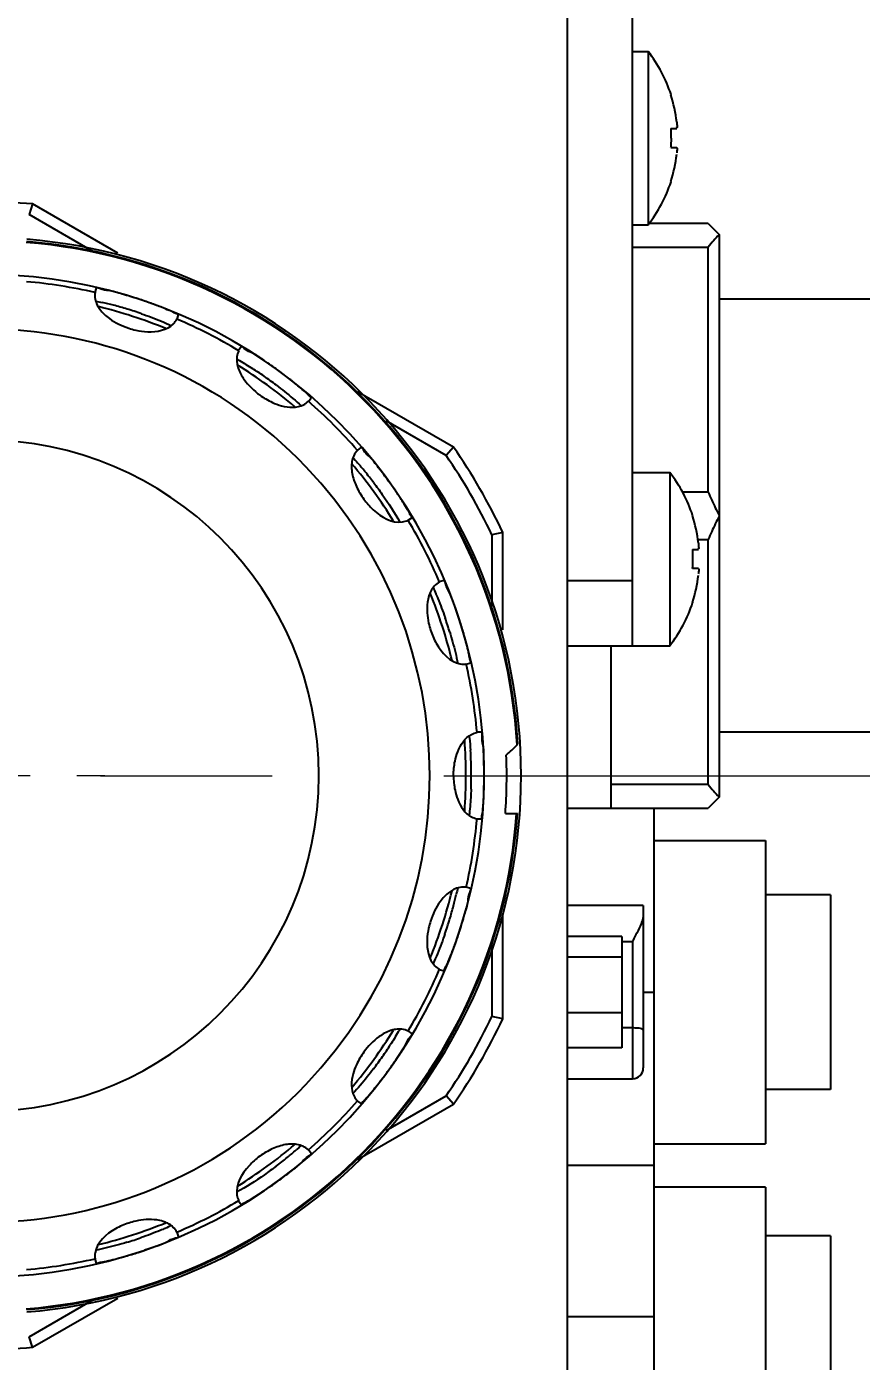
# Model space of a CAD drawing. Header units: millimetres. Extents: x 4086 to 8300, y 123 to 1549.
# Drawn here: x 6992.48 to 7007.91, y 787.22 to 811.88 of the extents above; entities that cross this region are included whole.
import ezdxf

# ---------------------------------------------------------------- set-up
doc = ezdxf.new("R2010")
doc.units = ezdxf.units.MM
doc.linetypes.add('CENTER2', pattern=[28.575, 19.05, -3.175, 3.175, -3.175])
doc.layers.add('20_ALL_FEATURES', color=7, linetype='Continuous')
for name, color, linetype, lineweight in [('中心线层', 7, 'CENTER2', 0), ('标注层', 7, 'Continuous', 0), ('粗线层', 7, 'Continuous', 35)]:
    doc.layers.add(name, color=color, linetype=linetype, lineweight=lineweight)
doc.styles.add('思源黑', font='SourceHanSansCN-Normal.ttf')
doc.dimstyles.new('尺寸标注_细节_1_2比例', dxfattribs={"dimtxt": 7, "dimasz": 6, "dimexe": 2, "dimexo": 1.5, "dimgap": 1, "dimtad": 1, "dimlfac": 2, "dimdsep": 46, "dimtxsty": '思源黑', "dimcen": 0.09, "dimadec": 0, "dimazin": 0, "dimtp": 0.01, "dimtm": 0.01, "dimtfac": 1, "dimtofl": 0, "dimtmove": 0, "dimatfit": 3, "dimfxl": 1, "dimtolj": 1, "dimarcsym": 0})

# ---------------------------------------------------------------- blocks, each defined once
blk = doc.blocks.new('*D1335')
at = {"layer": 'Defpoints', "color": 0}
for p in [(7014.483, 802.841), (6988.483, 768.905), (7014.483, 742.864)]:
    blk.add_point(p, dxfattribs=at)
at = {"layer": '标注层', "color": 0, "lineweight": -2}
for p, q in [((7014.483, 801.341), (7014.483, 740.864)), ((6988.483, 767.405), (6988.483, 740.864)), ((6994.483, 742.864), (7008.483, 742.864))]:
    blk.add_line(p, q, dxfattribs=at)
at = {"layer": '标注层', "color": 0}
for points in [[(6994.483, 743.864), (6994.483, 741.864), (6988.483, 742.864)], [(7008.483, 741.864), (7008.483, 743.864), (7014.483, 742.864)]]:
    blk.add_solid(points, dxfattribs=at)
at = {"layer": '标注层', "color": 0, "insert": (7001.483, 747.495), "char_height": 7, "attachment_point": 5, "style": '思源黑'}
blk.add_mtext('\\A1;35', dxfattribs=at)
blk = doc.blocks.new('*D1337')
at = {"layer": 'Defpoints', "color": 0}
for p in [(7014.483, 855.12), (7014.483, 802.341), (6946.483, 798.041)]:
    blk.add_point(p, dxfattribs=at)
at = {"layer": '标注层', "color": 0, "lineweight": -2}
for p, q in [((6946.483, 799.541), (6946.483, 857.12)), ((7014.483, 803.841), (7014.483, 857.12)), ((6952.483, 855.12), (7008.483, 855.12))]:
    blk.add_line(p, q, dxfattribs=at)
at = {"layer": '标注层', "color": 0}
for points in [[(6952.483, 856.12), (6952.483, 854.12), (6946.483, 855.12)], [(7008.483, 854.12), (7008.483, 856.12), (7014.483, 855.12)]]:
    blk.add_solid(points, dxfattribs=at)
at = {"layer": '标注层', "color": 0, "insert": (6980.483, 859.746), "char_height": 7, "attachment_point": 5, "style": '思源黑'}
blk.add_mtext('\\A1;170', dxfattribs=at)
blk = doc.blocks.new('*D1338')
at = {"layer": 'Defpoints', "color": 0}
for p in [(7002.483, 844.832), (7002.483, 823.62), (6946.483, 798.041)]:
    blk.add_point(p, dxfattribs=at)
at = {"layer": '标注层', "color": 0, "lineweight": -2}
for p, q in [((6946.483, 799.541), (6946.483, 846.832)), ((7002.483, 825.12), (7002.483, 846.832)), ((6952.483, 844.832), (6996.483, 844.832))]:
    blk.add_line(p, q, dxfattribs=at)
at = {"layer": '标注层', "color": 0}
for points in [[(6952.483, 845.832), (6952.483, 843.832), (6946.483, 844.832)], [(6996.483, 843.832), (6996.483, 845.832), (7002.483, 844.832)]]:
    blk.add_solid(points, dxfattribs=at)
at = {"layer": '标注层', "color": 0, "insert": (6974.483, 849.458), "char_height": 7, "attachment_point": 5, "style": '思源黑'}
blk.add_mtext('\\A1;140', dxfattribs=at)
blk = doc.blocks.new('*D1339')
at = {"layer": 'Defpoints', "color": 0}
for p in [(6988.483, 828.041), (7058.15, 828.041), (6988.483, 768.041)]:
    blk.add_point(p, dxfattribs=at)
at = {"layer": '标注层', "color": 0, "lineweight": -2}
for p, q in [((6989.983, 828.041), (7060.15, 828.041)), ((7058.15, 774.041), (7058.15, 822.041)), ((6989.983, 768.041), (7060.15, 768.041))]:
    blk.add_line(p, q, dxfattribs=at)
at = {"layer": '标注层', "color": 0}
for points in [[(7059.15, 822.041), (7057.15, 822.041), (7058.15, 828.041)], [(7057.15, 774.041), (7059.15, 774.041), (7058.15, 768.041)]]:
    blk.add_solid(points, dxfattribs=at)
at = {"layer": '标注层', "color": 0, "insert": (7053.523, 798.041), "char_height": 7, "attachment_point": 5, "rotation": 90, "style": '思源黑'}
blk.add_mtext('\\A1;150', dxfattribs=at)
blk = doc.blocks.new('*D1341')
at = {"layer": 'Defpoints', "color": 0}
for p in [(6994.483, 818.041), (6994.483, 778.041), (7036.458, 778.041)]:
    blk.add_point(p, dxfattribs=at)
at = {"layer": '标注层', "color": 0, "lineweight": -2}
for p, q in [((6995.983, 818.041), (7038.458, 818.041)), ((7036.458, 812.041), (7036.458, 784.041)), ((6995.983, 778.041), (7038.458, 778.041))]:
    blk.add_line(p, q, dxfattribs=at)
at = {"layer": '标注层', "color": 0}
for points in [[(7037.458, 812.041), (7035.458, 812.041), (7036.458, 818.041)], [(7035.458, 784.041), (7037.458, 784.041), (7036.458, 778.041)]]:
    blk.add_solid(points, dxfattribs=at)
at = {"layer": '标注层', "color": 0, "insert": (7031.832, 798.041), "char_height": 7, "attachment_point": 5, "rotation": 90, "style": '思源黑'}
blk.add_mtext('\\A1;100', dxfattribs=at)
blk = doc.blocks.new('*D1342')
at = {"layer": 'Defpoints', "color": 0}
for p in [(7002.483, 822.84), (7002.483, 773.216), (7047.091, 773.216)]:
    blk.add_point(p, dxfattribs=at)
at = {"layer": '标注层', "color": 0, "lineweight": -2}
for p, q in [((7003.983, 822.84), (7049.091, 822.84)), ((7047.091, 816.84), (7047.091, 779.216)), ((7003.983, 773.216), (7049.091, 773.216))]:
    blk.add_line(p, q, dxfattribs=at)
at = {"layer": '标注层', "color": 0}
for points in [[(7048.091, 816.84), (7046.091, 816.84), (7047.091, 822.84)], [(7046.091, 779.216), (7048.091, 779.216), (7047.091, 773.216)]]:
    blk.add_solid(points, dxfattribs=at)
at = {"layer": '标注层', "color": 0, "insert": (7042.528, 798.028), "char_height": 7, "attachment_point": 5, "rotation": 90, "style": '思源黑'}
blk.add_mtext('\\A1;124', dxfattribs=at)
blk = doc.blocks.new('*D1343')
at = {"layer": 'Defpoints', "color": 0}
for p in [(6998.083, 832.041), (7068.215, 832.041), (6998.083, 764.041)]:
    blk.add_point(p, dxfattribs=at)
at = {"layer": '标注层', "color": 0, "lineweight": -2}
for p, q in [((6999.583, 832.041), (7070.215, 832.041)), ((7068.215, 770.041), (7068.215, 826.041)), ((6999.583, 764.041), (7070.215, 764.041))]:
    blk.add_line(p, q, dxfattribs=at)
at = {"layer": '标注层', "color": 0}
for points in [[(7069.215, 826.041), (7067.215, 826.041), (7068.215, 832.041)], [(7067.215, 770.041), (7069.215, 770.041), (7068.215, 764.041)]]:
    blk.add_solid(points, dxfattribs=at)
at = {"layer": '标注层', "color": 0, "insert": (7063.589, 798.041), "char_height": 7, "attachment_point": 5, "rotation": 90, "style": '思源黑'}
blk.add_mtext('\\A1;170', dxfattribs=at)
blk = doc.blocks.new('SW_CENTERMARKSYMBOL_16')
at = {"layer": '中心线层', "color": 0}
for p, q in [((0, 1.5), (0, 1.95)), ((0, 0), (0, 0.75)), ((-1.5, 0), (-1.95, 0)), ((0, 0), (-0.75, 0)), ((0, 0), (0, -0.75)), ((0, 0), (0.75, 0)), ((1.5, 0), (1.95, 0)), ((0, -1.5), (0, -1.95))]:
    blk.add_line(p, q, dxfattribs=at)

msp = doc.modelspace()

# ---------------------------------------------------------------- linework, layer by layer
at = {"layer": '20_ALL_FEATURES', "color": 7, "linetype": 'Continuous'}
for p, q in [((7002.4826, 773.2407), (7002.4826, 822.8407)), ((7003.6826, 800.4407), (7003.6826, 818.4407)), ((7003.6826, 811.4174), (7003.972, 811.4174)), ((7003.972, 811.4174), (7003.972, 808.2174)), ((7004.3945, 810.6234), (7004.3893, 810.6204)), ((7004.3891, 809.9934), (7004.4997, 809.9934)), ((7004.4995, 809.6414), (7004.3893, 809.6414)), ((7004.3893, 809.0144), (7004.3945, 809.0114)), ((6992.5903, 808.6018), (6992.5291, 808.4062)), ((6994.1657, 807.6922), (6992.5903, 808.6018)), ((6993.6849, 807.7389), (6992.5291, 808.4062)), ((7005.0826, 808.2407), (7003.972, 808.2407)), ((7005.0826, 808.2407), (7005.2826, 808.0407)), ((7003.6826, 808.2174), (7003.972, 808.2174)), ((7005.2826, 808.0407), (7005.2826, 797.6407)), ((7003.6826, 807.8056), (7005.0826, 807.8056)), ((7005.0826, 803.2757), (7005.0826, 807.8056)), ((6993.7675, 807.046), (6993.7421, 806.968)), ((7008.4826, 806.8407), (7005.2826, 806.8407)), ((6995.2638, 806.4735), (6995.2892, 806.5516)), ((6996.4482, 805.961), (6996.4, 805.8946)), ((6997.6944, 804.9542), (6997.7427, 805.0206)), ((7000.3749, 804.1073), (6998.5978, 805.1334)), ((7000.2362, 803.9565), (6999.1261, 804.5974)), ((6998.6625, 804.1007), (6998.5961, 804.0525)), ((7000.3749, 804.1073), (7000.2362, 803.9565)), ((7003.6826, 803.6407), (7004.372, 803.6407)), ((7004.372, 803.6407), (7004.372, 800.4407)), ((7005.0826, 803.2757), (7004.6057, 803.2757)), ((6999.5366, 802.7581), (6999.603, 802.8063)), ((7004.7945, 802.8467), (7004.7893, 802.8437)), ((7001.2826, 802.5351), (7001.0826, 802.4904)), ((7001.0826, 802.4904), (7001.0826, 801.1655)), ((7001.2826, 800.736), (7001.2826, 802.5351)), ((7004.8997, 802.4056), (7005.0826, 802.4056)), ((7005.0826, 797.8757), (7005.0826, 802.4056)), ((7004.7891, 802.2167), (7004.8997, 802.2167)), ((7004.8995, 801.8647), (7004.7893, 801.8647)), ((7000.1935, 801.6472), (7000.1155, 801.6219)), ((7003.6826, 801.6407), (7002.4826, 801.6407)), ((7004.7893, 801.2377), (7004.7945, 801.2347)), ((7002.4826, 800.4407), (7004.372, 800.4407)), ((7003.2826, 800.4407), (7003.2826, 797.4407)), ((7000.6099, 800.1002), (7000.688, 800.1255)), ((7000.8915, 798.8407), (7000.8094, 798.8407)), ((7008.4826, 798.8407), (7005.2826, 798.8407)), ((7005.0826, 797.8757), (7003.2826, 797.8757)), ((7005.2826, 797.6407), (7005.0826, 797.4407)), ((7002.4826, 797.4407), (7005.0826, 797.4407)), ((7004.0826, 778.0807), (7004.0826, 797.4407)), ((7000.8094, 797.2407), (7000.8915, 797.2407)), ((7001.3316, 797.3407), (7001.5558, 797.3407)), ((7004.0826, 796.8407), (7006.1426, 796.8407)), ((7006.1426, 796.8405), (7006.1426, 791.2409)), ((7000.688, 795.9559), (7000.6099, 795.9812)), ((7007.3426, 795.8407), (7006.1426, 795.8407)), ((7007.3426, 795.8404), (7007.3426, 792.241)), ((7001.2826, 793.5463), (7001.2826, 795.4864)), ((7003.8826, 795.6407), (7002.4826, 795.6407)), ((7003.8826, 795.6407), (7003.8826, 792.6407)), ((7001.0826, 794.9186), (7001.0826, 793.591)), ((7003.4826, 795.0698), (7002.4826, 795.0698)), ((7003.4826, 795.0698), (7003.4826, 793.0115)), ((7003.4826, 794.9786), (7003.6826, 794.9786)), ((7003.6826, 794.9786), (7003.6826, 792.4407)), ((7003.4826, 794.685), (7002.4826, 794.685)), ((7000.1155, 794.4595), (7000.1935, 794.4342)), ((7003.8826, 794.0407), (7004.0826, 794.0407)), ((7001.2826, 793.5463), (7001.0826, 793.591)), ((7003.4826, 793.6559), (7002.4826, 793.6559)), ((6999.603, 793.2751), (6999.5366, 793.3233)), ((7003.6826, 793.3786), (7003.4826, 793.3786)), ((7003.4826, 793.0115), (7002.4826, 793.0115)), ((7002.4826, 792.4407), (7003.6826, 792.4407)), ((7007.3426, 792.2407), (7006.1426, 792.2407)), ((6998.5961, 792.0289), (6998.6625, 791.9807)), ((6998.5964, 790.9472), (7000.3749, 791.9741)), ((6999.1299, 791.4862), (7000.2362, 792.1249)), ((7000.3749, 791.9741), (7000.2362, 792.1249)), ((7004.0826, 791.2407), (7006.1426, 791.2407)), ((6997.7427, 791.0608), (6997.6944, 791.1272)), ((7004.0826, 790.8407), (7002.4826, 790.8407)), ((7006.1426, 790.4407), (7004.0826, 790.4407)), ((7006.1426, 790.4407), (7006.1426, 785.6407)), ((6996.4, 790.1868), (6996.4482, 790.1204)), ((6995.2892, 789.5298), (6995.2638, 789.6079)), ((7007.3426, 789.5407), (7006.1426, 789.5407)), ((7007.3426, 789.5405), (7007.3426, 786.5409)), ((6993.7421, 789.1134), (6993.7675, 789.0354)), ((6992.5291, 787.6752), (6993.689, 788.3449)), ((6992.5903, 787.4796), (6994.1657, 788.3892)), ((7004.0826, 788.0407), (7002.4826, 788.0407)), ((6992.5903, 787.4796), (6992.5291, 787.6752))]:
    msp.add_line(p, q, dxfattribs=at)
for points in [[(6993.7421, 806.968), (6993.7424, 806.9673), (6993.7437, 806.9664), (6993.746, 806.9653)], [(6995.2591, 806.4736), (6995.2616, 806.4732), (6995.2632, 806.4732), (6995.2638, 806.4735)], [(6996.4, 805.8946), (6996.4001, 805.8939), (6996.401, 805.8926), (6996.4028, 805.8909)], [(6997.69, 804.9557), (6997.6922, 804.9545), (6997.6937, 804.954), (6997.6944, 804.9542)], [(6998.5961, 804.0525), (6998.596, 804.0518), (6998.5965, 804.0503), (6998.5976, 804.048)], [(6999.5328, 802.7609), (6999.5346, 802.7591), (6999.5358, 802.7581), (6999.5366, 802.7581)], [(7000.1155, 801.6219), (7000.1151, 801.6212), (7000.1152, 801.6197), (7000.1156, 801.6172)], [(7000.6072, 800.104), (7000.6083, 800.1018), (7000.6092, 800.1005), (7000.6099, 800.1002)], [(7000.8094, 798.8407), (7000.8088, 798.8402), (7000.8084, 798.8387), (7000.808, 798.8362)], [(7000.808, 797.2452), (7000.8084, 797.2427), (7000.8088, 797.2412), (7000.8094, 797.2407)], [(7000.6099, 795.9812), (7000.6092, 795.9809), (7000.6083, 795.9796), (7000.6072, 795.9774)], [(7000.1156, 794.4642), (7000.1152, 794.4617), (7000.1151, 794.4602), (7000.1155, 794.4595)], [(6999.5366, 793.3233), (6999.5358, 793.3233), (6999.5346, 793.3223), (6999.5328, 793.3205)], [(6998.5976, 792.0333), (6998.5965, 792.0311), (6998.596, 792.0296), (6998.5961, 792.0289)], [(6997.6944, 791.1272), (6997.6937, 791.1274), (6997.6922, 791.1269), (6997.69, 791.1257)], [(6996.4028, 790.1905), (6996.401, 790.1888), (6996.4001, 790.1875), (6996.4, 790.1868)], [(6995.2638, 789.6079), (6995.2632, 789.6082), (6995.2616, 789.6082), (6995.2591, 789.6078)], [(6993.746, 789.1161), (6993.7437, 789.115), (6993.7424, 789.1141), (6993.7421, 789.1134)]]:
    msp.add_lwpolyline(points, dxfattribs=at)
for centre, radius, start, end in [((7001.9226, 809.8174), 2.6, 18.06021, 37.97987), ((7001.9226, 809.8174), 2.594, 6.55217, 18.03143), ((7001.9226, 809.8174), 2.594, 341.96765, 353.44733), ((7001.9052, 809.8267), 2.6194, 322.09481, 341.86511), ((6991.6826, 798.0407), 10.6, 85.08763, 94.91237), ((6991.6826, 798.0407), 9.882, 3.29028, 85.41678), ((6991.6826, 798.0407), 9.94, 274.61632, 85.38368), ((6991.6826, 798.0407), 9.8979, 3.45521, 85.36402), ((6991.6826, 798.0407), 9.26, 222.03371, 137.96629), ((6991.6826, 798.0407), 9.16, 76.98218, 85.01783), ((6992.574, 801.0204), 5.9086, 75.1599, 77.23606), ((6992.2513, 799.7901), 7.4205, 70.0991, 72.00203), ((6992.4334, 800.2875), 6.8908, 68.25745, 70.11453), ((6991.6826, 798.0407), 8.9215, 67.79281, 76.20742), ((6992.2902, 799.9319), 7.0335, 73.06391, 75.19622), ((6992.2125, 799.6715), 7.3053, 70.88014, 73.07604), ((6991.6826, 798.0407), 8.252, 228.79971, 131.224), ((6994.8036, 807.6447), 1.4063, 251.99158, 257.5092), ((6991.6826, 798.0407), 9.16, 58.98218, 67.01783), ((6991.6826, 798.0407), 8.9215, 49.79281, 58.20742), ((6992.8449, 799.6516), 7.0335, 55.06391, 57.19622), ((6992.7641, 799.5288), 7.4205, 52.0991, 54.00203), ((6992.6905, 799.4279), 7.3053, 52.88014, 55.07604), ((6993.0909, 799.9456), 6.8908, 50.25745, 52.11453), ((6991.6826, 798.0407), 9.16, 40.98218, 49.01783), ((6991.6826, 798.0407), 6.2, 270, 90), ((6991.6826, 798.0407), 10.6, 25.08763, 34.91237), ((6991.6826, 798.0407), 8.9215, 31.79281, 40.20742), ((6994.1552, 799.9274), 5.9086, 39.1599, 41.23606), ((6991.6826, 798.0407), 10.4, 25.33168, 34.66832), ((6993.2858, 799.2136), 7.0335, 37.06391, 39.19622), ((7002.3226, 802.0407), 2.6, 18.06021, 37.97987), ((6993.171, 799.1217), 7.4205, 34.0991, 36.00203), ((6993.6106, 799.4171), 6.8908, 32.25745, 34.11453), ((7013.3789, 806.9025), 9.0543, 203.61271, 204.60727), ((7013.7515, 807.0725), 9.4639, 204.60361, 205.55604), ((7002.3226, 802.0407), 2.594, 6.55217, 18.03143), ((7013.4998, 798.7279), 9.1855, 153.45431, 155.41738), ((7013.2637, 806.837), 8.9222, 205.54287, 206.55362), ((6991.6826, 798.0407), 9.16, 22.98218, 31.01783), ((7013.3789, 798.7789), 9.0543, 155.39273, 156.38729), ((7002.3226, 802.0407), 2.594, 341.96765, 353.44733), ((6991.6826, 798.0407), 8.9215, 13.79281, 22.20742), ((7002.3052, 802.05), 2.6194, 322.09481, 341.86511), ((7001.2867, 801.1617), 1.4064, 192.47163, 198.02291), ((6993.3134, 798.5706), 7.3053, 16.88014, 19.07604), ((6993.4322, 798.6089), 7.4205, 16.0991, 18.00203), ((6991.6826, 798.0407), 9.16, 4.98218, 13.01783), ((6991.6826, 798.0407), 8.9215, 355.77849, 4.22139), ((6993.9493, 798.0603), 6.7529, 1.92524, 3.81404), ((6991.6826, 798.0407), 9.6743, 355.85064, 2.25112), ((6978.2845, 823.128), 33.8, 313.03102, 313.49398), ((6993.4342, 798.0405), 7.2684, 358.05295, 1.94176), ((6993.5222, 798.0404), 7.4205, 358.0991, 0.00203), ((6994.0515, 798.021), 6.8908, 356.25745, 358.11453), ((6991.6826, 798.0407), 9.882, 274.58556, 355.938), ((6991.6826, 798.0407), 9.8979, 274.63598, 355.94457), ((6991.6826, 798.0407), 9.16, 346.98217, 355.01783), ((6991.6826, 798.0407), 8.9215, 337.79275, 346.20748), ((6994.6623, 797.1493), 5.9086, 345.1599, 347.23607), ((6993.5739, 797.4331), 7.0335, 343.06391, 345.19622), ((7001.2867, 794.9198), 1.4063, 161.99158, 167.5092), ((6993.3134, 797.5108), 7.3053, 340.88014, 343.07605), ((6993.4321, 797.472), 7.4205, 340.09911, 342.00199), ((6993.9293, 797.29), 6.891, 338.25726, 340.11462), ((6991.6826, 798.0407), 9.16, 328.98217, 337.01783), ((6991.6826, 798.0407), 10.4, 325.33168, 334.66832), ((6991.6826, 798.0407), 10.6, 325.08763, 334.91237), ((6991.6826, 798.0407), 8.9215, 319.79275, 328.20748), ((6993.2936, 796.8784), 7.0335, 325.06391, 327.19622), ((6993.0698, 797.0328), 7.3053, 322.88014, 325.07604), ((6993.1707, 796.9592), 7.4205, 322.0991, 324.00203), ((7003.6826, 792.6407), 0.2, 270, 0), ((6993.5875, 796.6324), 6.8908, 320.25745, 322.11453), ((6991.6826, 798.0407), 9.16, 310.98217, 319.01783), ((6991.6826, 798.0407), 8.9215, 301.79275, 310.20748), ((6992.8556, 796.4375), 7.0335, 307.06391, 309.19622), ((6993.5693, 795.5682), 5.9086, 309.1599, 311.23606), ((6992.7637, 796.5523), 7.4205, 304.0991, 306.00203), ((6993.0591, 796.1127), 6.8908, 302.25746, 304.11453), ((6991.6826, 798.0407), 9.16, 292.98217, 301.01783), ((6991.6826, 798.0407), 8.9215, 283.79275, 292.20748), ((6994.8036, 788.4366), 1.4064, 102.47163, 108.02291), ((6992.2125, 796.4099), 7.3053, 286.88014, 289.07604), ((6991.6826, 798.0407), 9.16, 274.98217, 283.01783), ((6992.2508, 796.2911), 7.4205, 286.0991, 288.00203), ((6991.6826, 798.0407), 10.6, 265.08763, 274.91237)]:
    msp.add_arc(centre, radius, start, end, dxfattribs=at)
for major_axis, start_param, end_param in [((5.1962, -5.1962), 3.1428766, 3.2141646), ((5.1962, 5.1962), 3.0690207, 3.1403087)]:
    msp.add_ellipse((7010.4826, 802.8407), major_axis=major_axis, ratio=0.5773503, start_param=start_param, end_param=end_param, dxfattribs=at)
for points in [[(7004.3893, 809.9934), (7004.3916, 809.9543), (7004.394, 809.9152), (7004.394, 809.8761)], [(7004.3945, 809.8174), (7004.3945, 809.7783), (7004.3945, 809.7391), (7004.3922, 809.7)], [(6993.7565, 806.8086), (6993.7977, 806.801), (6993.8386, 806.7922), (6993.8794, 806.783)], [(6993.8364, 806.6552), (6993.8849, 806.5895), (6993.9464, 806.533), (6994.0124, 806.4851)], [(6994.0124, 806.4851), (6994.1197, 806.407), (6994.2425, 806.3483), (6994.3688, 806.3073)], [(6995.1952, 806.3868), (6995.2206, 806.4121), (6995.2426, 806.4417), (6995.2591, 806.4736)], [(6996.393, 805.568), (6996.4057, 805.53), (6996.4221, 805.4932), (6996.441, 805.4579)], [(6996.7919, 805.0726), (6996.8645, 805.0199), (6996.9424, 804.9736), (6997.0241, 804.9362)], [(6997.6023, 804.8928), (6997.6344, 804.9091), (6997.6644, 804.9304), (6997.69, 804.9557)], [(6998.5141, 803.9151), (6998.5429, 803.8847), (6998.5708, 803.8536), (6998.5985, 803.8221)], [(6998.4885, 803.744), (6998.4889, 803.704), (6998.4931, 803.6639), (6998.5001, 803.6245)], [(6998.5001, 803.6245), (6998.5151, 803.5409), (6998.5429, 803.4592), (6998.5783, 803.3819)], [(6998.5783, 803.3819), (6998.6156, 803.3003), (6998.662, 803.2223), (6998.7148, 803.1496)], [(6999.43, 802.7282), (6999.4656, 802.7338), (6999.5007, 802.7448), (6999.5328, 802.7609)], [(7004.7893, 802.2167), (7004.7916, 802.1776), (7004.794, 802.1385), (7004.794, 802.0994)], [(7004.7945, 802.0407), (7004.7945, 802.0016), (7004.7945, 801.9624), (7004.7922, 801.9233)], [(6999.9179, 801.3617), (6999.9058, 801.3235), (6999.8974, 801.2841), (6999.8919, 801.2445)], [(6999.9951, 801.5165), (7000.0131, 801.4788), (7000.03, 801.4405), (7000.0465, 801.4021)], [(6999.8919, 801.2445), (6999.8743, 801.1166), (6999.8857, 800.9839), (6999.9135, 800.8579)], [(7000.4994, 800.1047), (7000.5349, 800.099), (7000.5717, 800.0986), (7000.6072, 800.104)], [(7000.7058, 798.8023), (7000.7378, 798.8186), (7000.7726, 798.8304), (7000.808, 798.8362)], [(7000.3747, 798.0407), (7000.3747, 798.1308), (7000.3831, 798.2215), (7000.4011, 798.3098)], [(7000.3747, 798.0407), (7000.3747, 797.9505), (7000.3831, 797.8597), (7000.4011, 797.7713)], [(7000.7058, 797.2791), (7000.7378, 797.2627), (7000.7726, 797.251), (7000.808, 797.2452)], [(7000.4506, 795.9668), (7000.4429, 795.9257), (7000.4341, 795.8847), (7000.4249, 795.8439)], [(7000.127, 795.711), (7000.0489, 795.6036), (6999.9902, 795.4808), (6999.9492, 795.3545)], [(7000.2971, 795.8869), (7000.2315, 795.8384), (7000.175, 795.777), (7000.127, 795.711)], [(7003.8826, 795.4654), (7003.8826, 795.4238), (7003.8701, 795.3827), (7003.8561, 795.3437)], [(7003.785, 795.181), (7003.7518, 795.1131), (7003.7169, 795.046), (7003.6826, 794.9786)], [(7003.8561, 795.3437), (7003.8362, 795.2879), (7003.811, 795.2342), (7003.785, 795.181)], [(7000.0287, 794.5282), (7000.0541, 794.5027), (7000.0836, 794.4807), (7000.1156, 794.4642)], [(6999.2099, 793.3303), (6999.172, 793.3176), (6999.1351, 793.3013), (6999.0998, 793.2824)], [(7003.7826, 793.374), (7003.7494, 793.3773), (7003.716, 793.3786), (7003.6826, 793.3786)], [(6998.7146, 792.9315), (6998.6618, 792.8588), (6998.6155, 792.7809), (6998.5782, 792.6992)], [(6998.5348, 792.121), (6998.5511, 792.0889), (6998.5724, 792.0589), (6998.5976, 792.0333)], [(6997.2664, 791.2232), (6997.1828, 791.2083), (6997.1011, 791.1804), (6997.0239, 791.1451)], [(6997.3859, 791.2348), (6997.3459, 791.2345), (6997.3058, 791.2303), (6997.2664, 791.2232)], [(6997.0239, 791.1451), (6996.9422, 791.1077), (6996.8642, 791.0614), (6996.7916, 791.0086)], [(6997.5571, 791.2092), (6997.5267, 791.1804), (6997.4955, 791.1525), (6997.4641, 791.1249)], [(6996.3701, 790.2933), (6996.3757, 790.2578), (6996.3867, 790.2226), (6996.4028, 790.1905)], [(6994.8864, 789.8314), (6994.7586, 789.849), (6994.6259, 789.8376), (6994.4999, 789.8098)], [(6995.0036, 789.8055), (6994.9655, 789.8175), (6994.926, 789.826), (6994.8864, 789.8314)], [(6995.1585, 789.7283), (6995.1207, 789.7103), (6995.0824, 789.6933), (6995.044, 789.6768)], [(6993.7466, 789.224), (6993.741, 789.1885), (6993.7405, 789.1517), (6993.746, 789.1161)]]:
    msp.add_open_spline(points, degree=3, dxfattribs=at)
for points, knots in [([(7004.5053, 810.0519), (7004.5062, 810.039), (7004.5149, 809.9984), (7004.5001, 810.02), (7004.499, 810.0243)], [0, 0, 0, 0, 0.7442156, 1, 1, 1, 1]), ([(7004.4997, 810.1134), (7004.5009, 810.1034), (7004.503, 810.0829), (7004.5046, 810.0624), (7004.5053, 810.0519)], [0, 0, 0, 0, 0.4899992, 1, 1, 1, 1]), ([(7004.394, 809.8761), (7004.394, 809.8664), (7004.3937, 809.8469), (7004.3926, 809.8274), (7004.3919, 809.8177)], [0, 0, 0, 0, 0.499602, 1, 1, 1, 1]), ([(7004.3922, 809.7), (7004.3916, 809.6903), (7004.3902, 809.6709), (7004.388, 809.6515), (7004.3867, 809.6419)], [0, 0, 0, 0, 0.4997862, 1, 1, 1, 1]), ([(7004.5048, 809.5814), (7004.5041, 809.5759), (7004.5025, 809.5641), (7004.5003, 809.5523), (7004.499, 809.5461)], [0, 0, 0, 0, 0.4697472, 1, 1, 1, 1]), ([(7004.4997, 809.6414), (7004.5051, 809.6414), (7004.5063, 809.6109), (7004.5065, 809.5963), (7004.5048, 809.5814)], [0, 0, 0, 0, 0.2651512, 1, 1, 1, 1]), ([(6994.5441, 806.8475), (6994.447, 806.879), (6994.2706, 806.9277), (6994.0163, 807.0112), (6993.8852, 807.0047), (6993.7739, 807.0657), (6993.7675, 807.046)], [0, 0, 0, 0, 0.3818707, 0.7056579, 0.9227475, 1, 1, 1, 1]), ([(6993.746, 806.9653), (6993.7342, 806.8878), (6993.7595, 806.772), (6993.8181, 806.68), (6993.8364, 806.6552)], [0, 0, 0, 0, 0.7172374, 1, 1, 1, 1]), ([(6994.6053, 806.5737), (6994.6649, 806.5531), (6994.8516, 806.4852), (6995.0363, 806.4113), (6995.1587, 806.353)], [0, 0, 0, 0, 0.3175497, 1, 1, 1, 1]), ([(6995.2892, 806.5516), (6995.2915, 806.5589), (6995.246, 806.568), (6995.2056, 806.6001), (6995.101, 806.6392), (6995.0289, 806.6709), (6994.986, 806.6881)], [0, 0, 0, 0, 0.0689319, 0.2669048, 0.5831264, 1, 1, 1, 1]), ([(6994.4994, 806.2717), (6994.5718, 806.2557), (6994.8051, 806.2217), (6995.078, 806.2698), (6995.1952, 806.3868)], [0, 0, 0, 0, 0.30929, 1, 1, 1, 1]), ([(6996.4028, 805.8909), (6996.3677, 805.8209), (6996.3559, 805.7029), (6996.3833, 805.5973), (6996.393, 805.568)], [0, 0, 0, 0, 0.7172374, 1, 1, 1, 1]), ([(6997.1255, 805.5322), (6997.0429, 805.5922), (6996.8902, 805.693), (6996.6741, 805.851), (6996.5475, 805.8853), (6996.4604, 805.9777), (6996.4482, 805.961)], [0, 0, 0, 0, 0.3818707, 0.7056579, 0.9227475, 1, 1, 1, 1]), ([(6996.3645, 805.7386), (6996.3822, 805.729), (6996.4808, 805.6734), (6996.5771, 805.6138), (6996.6554, 805.5635)], [0, 0, 0, 0, 0.1779782, 1, 1, 1, 1]), ([(6996.441, 805.4579), (6996.4597, 805.423), (6996.5532, 805.2752), (6996.6827, 805.1519), (6996.7919, 805.0726)], [0, 0, 0, 0, 0.2269865, 1, 1, 1, 1]), ([(6997.0991, 805.2529), (6997.1494, 805.2149), (6997.306, 805.0927), (6997.4588, 804.9653), (6997.5572, 804.872)], [0, 0, 0, 0, 0.3175497, 1, 1, 1, 1]), ([(6997.7427, 805.0206), (6997.7472, 805.0268), (6997.7067, 805.0495), (6997.6781, 805.0926), (6997.5908, 805.162), (6997.532, 805.2145), (6997.4965, 805.2441)], [0, 0, 0, 0, 0.0689319, 0.2669048, 0.5831264, 1, 1, 1, 1]), ([(6997.0241, 804.9362), (6997.0785, 804.9113), (6997.2602, 804.8425), (6997.4805, 804.831), (6997.6023, 804.8928)], [0, 0, 0, 0, 0.3046532, 1, 1, 1, 1]), ([(6998.5976, 804.048), (6998.5426, 803.9923), (6998.4949, 803.8837), (6998.4883, 803.7749), (6998.4885, 803.744)], [0, 0, 0, 0, 0.7172374, 1, 1, 1, 1]), ([(6999.1741, 803.4836), (6999.1141, 803.5662), (6999, 803.7093), (6998.8434, 803.9263), (6998.7335, 803.998), (6998.6792, 804.1129), (6998.6625, 804.1007)], [0, 0, 0, 0, 0.3818707, 0.7056579, 0.9227475, 1, 1, 1, 1]), ([(6998.8982, 803.4527), (6998.9521, 803.3815), (6999.1232, 803.1451), (6999.2839, 802.9004), (6999.3807, 802.7223)], [0, 0, 0, 0, 0.3059197, 1, 1, 1, 1]), ([(6998.7148, 803.1496), (6998.7664, 803.0786), (6998.9472, 802.8689), (6999.2372, 802.6979), (6999.43, 802.7282)], [0, 0, 0, 0, 0.3101209, 1, 1, 1, 1]), ([(6999.603, 802.8063), (6999.6092, 802.8108), (6999.5777, 802.8449), (6999.5639, 802.8947), (6999.5023, 802.9877), (6999.4626, 803.0558), (6999.4379, 803.0949)], [0, 0, 0, 0, 0.0689319, 0.2669048, 0.5831264, 1, 1, 1, 1]), ([(7004.8997, 802.3367), (7004.9009, 802.3267), (7004.903, 802.3062), (7004.9046, 802.2857), (7004.9053, 802.2752)], [0, 0, 0, 0, 0.4899992, 1, 1, 1, 1]), ([(7004.794, 802.0994), (7004.794, 802.0897), (7004.7937, 802.0702), (7004.7926, 802.0507), (7004.7919, 802.041)], [0, 0, 0, 0, 0.499602, 1, 1, 1, 1]), ([(7004.9053, 802.2752), (7004.9062, 802.2623), (7004.9149, 802.2217), (7004.9001, 802.2433), (7004.899, 802.2476)], [0, 0, 0, 0, 0.7442156, 1, 1, 1, 1]), ([(7004.7922, 801.9233), (7004.7916, 801.9136), (7004.7902, 801.8942), (7004.788, 801.8748), (7004.7867, 801.8652)], [0, 0, 0, 0, 0.4997862, 1, 1, 1, 1]), ([(7004.8997, 801.8647), (7004.9051, 801.8647), (7004.9063, 801.8342), (7004.9065, 801.8196), (7004.9048, 801.8047)], [0, 0, 0, 0, 0.2651512, 1, 1, 1, 1]), ([(7000.1156, 801.6172), (7000.046, 801.5812), (6999.9671, 801.4926), (6999.9272, 801.3911), (6999.9179, 801.3617)], [0, 0, 0, 0, 0.7172374, 1, 1, 1, 1]), ([(7000.4894, 800.9022), (7000.4579, 800.9993), (7000.3935, 801.1706), (7000.3116, 801.4254), (7000.2293, 801.5276), (7000.2132, 801.6536), (7000.1935, 801.6472)], [0, 0, 0, 0, 0.3818707, 0.7056579, 0.9227475, 1, 1, 1, 1]), ([(7004.9048, 801.8047), (7004.9041, 801.7992), (7004.9025, 801.7874), (7004.9003, 801.7756), (7004.899, 801.7694)], [0, 0, 0, 0, 0.4697472, 1, 1, 1, 1]), ([(7000.0465, 801.4021), (7000.0596, 801.3717), (7000.1208, 801.2254), (7000.1765, 801.0767), (7000.2175, 800.9581)], [0, 0, 0, 0, 0.2084329, 1, 1, 1, 1]), ([(6999.9493, 800.7265), (6999.9765, 800.6431), (7000.0836, 800.3878), (7000.3066, 800.1355), (7000.4994, 800.1047)], [0, 0, 0, 0, 0.3101209, 1, 1, 1, 1]), ([(7000.3039, 800.6918), (7000.3222, 800.6314), (7000.3771, 800.4406), (7000.4259, 800.2477), (7000.4506, 800.1144)], [0, 0, 0, 0, 0.3175497, 1, 1, 1, 1]), ([(7000.6614, 800.2773), (7000.6556, 800.304), (7000.6257, 800.4346), (7000.5912, 800.5642), (7000.5617, 800.6666)], [0, 0, 0, 0, 0.2041018, 1, 1, 1, 1]), ([(7000.688, 800.1255), (7000.7007, 800.1297), (7000.6625, 800.2032), (7000.6696, 800.2402), (7000.6614, 800.2773)], [0, 0, 0, 0, 0.2595168, 1, 1, 1, 1]), ([(7000.4011, 798.3098), (7000.4129, 798.3684), (7000.4641, 798.5556), (7000.5842, 798.7402), (7000.7058, 798.8023)], [0, 0, 0, 0, 0.3046367, 1, 1, 1, 1]), ([(7000.6621, 798.7791), (7000.6643, 798.7627), (7000.6749, 798.6731), (7000.6823, 798.5831), (7000.6873, 798.5095)], [0, 0, 0, 0, 0.1828261, 1, 1, 1, 1]), ([(7000.9426, 798.0407), (7000.9426, 798.1428), (7000.9344, 798.3256), (7000.9352, 798.5932), (7000.8885, 798.7159), (7000.9121, 798.8407), (7000.8915, 798.8407)], [0, 0, 0, 0, 0.3818707, 0.7056579, 0.9227475, 1, 1, 1, 1]), ([(7001.5483, 798.6079), (7001.5528, 798.6121), (7001.5601, 798.6208), (7001.5629, 798.6322), (7001.5626, 798.6372)], [0, 0, 0, 0, 0.5474446, 1, 1, 1, 1]), ([(7000.4011, 797.7713), (7000.413, 797.7128), (7000.4642, 797.5256), (7000.5843, 797.3411), (7000.7058, 797.2791)], [0, 0, 0, 0, 0.3046336, 1, 1, 1, 1]), ([(7000.6984, 797.7935), (7000.6966, 797.7412), (7000.689, 797.5771), (7000.6767, 797.4131), (7000.6621, 797.3023)], [0, 0, 0, 0, 0.3191038, 1, 1, 1, 1]), ([(7000.8915, 797.2407), (7000.8991, 797.2407), (7000.8937, 797.2868), (7000.9118, 797.3352), (7000.9166, 797.4467), (7000.9246, 797.5251), (7000.9276, 797.5712)], [0, 0, 0, 0, 0.0689319, 0.2669048, 0.5831264, 1, 1, 1, 1]), ([(7000.6072, 795.9774), (7000.5298, 795.9892), (7000.4139, 795.9639), (7000.322, 795.9053), (7000.2971, 795.8869)], [0, 0, 0, 0, 0.7172374, 1, 1, 1, 1]), ([(7000.4894, 795.1792), (7000.521, 795.2763), (7000.5696, 795.4527), (7000.6531, 795.707), (7000.6466, 795.8381), (7000.7076, 795.9495), (7000.688, 795.9559)], [0, 0, 0, 0, 0.3818707, 0.7056579, 0.9227475, 1, 1, 1, 1]), ([(6999.9136, 795.2239), (6999.8976, 795.1515), (6999.8636, 794.9182), (6999.9118, 794.6454), (7000.0287, 794.5282)], [0, 0, 0, 0, 0.30929, 1, 1, 1, 1]), ([(7000.2157, 795.118), (7000.195, 795.0584), (7000.1272, 794.8718), (7000.0533, 794.687), (6999.995, 794.5646)], [0, 0, 0, 0, 0.3175497, 1, 1, 1, 1]), ([(7000.1935, 794.4342), (7000.2008, 794.4318), (7000.2099, 794.4773), (7000.2421, 794.5178), (7000.2811, 794.6223), (7000.3129, 794.6944), (7000.33, 794.7373)], [0, 0, 0, 0, 0.0689314, 0.2669028, 0.5831239, 1, 1, 1, 1]), ([(6999.0998, 793.2824), (6999.0649, 793.2637), (6998.9171, 793.1701), (6998.7939, 793.0406), (6998.7146, 792.9315)], [0, 0, 0, 0, 0.2269865, 1, 1, 1, 1]), ([(6999.1741, 792.5978), (6999.2342, 792.6804), (6999.3349, 792.8332), (6999.4929, 793.0492), (6999.5272, 793.1759), (6999.6197, 793.2629), (6999.603, 793.2751)], [0, 0, 0, 0, 0.3818707, 0.7056579, 0.9227475, 1, 1, 1, 1]), ([(6999.3806, 793.3589), (6999.371, 793.3412), (6999.3154, 793.2425), (6999.2558, 793.1462), (6999.2054, 793.068)], [0, 0, 0, 0, 0.1779782, 1, 1, 1, 1]), ([(6999.5328, 793.3205), (6999.4628, 793.3557), (6999.3448, 793.3674), (6999.2392, 793.3401), (6999.2099, 793.3303)], [0, 0, 0, 0, 0.7172374, 1, 1, 1, 1]), ([(7003.8826, 793.3441), (7003.8826, 793.3479), (7003.8502, 793.3738), (7003.8143, 793.3708), (7003.7826, 793.374)], [0, 0, 0, 0, 0.1052684, 1, 1, 1, 1]), ([(6998.5782, 792.6992), (6998.5533, 792.6448), (6998.4844, 792.4631), (6998.4729, 792.2428), (6998.5348, 792.121)], [0, 0, 0, 0, 0.3046532, 1, 1, 1, 1]), ([(6998.8949, 792.6242), (6998.8568, 792.5739), (6998.7346, 792.4174), (6998.6073, 792.2645), (6998.514, 792.1661)], [0, 0, 0, 0, 0.3175497, 1, 1, 1, 1]), ([(6998.6625, 791.9807), (6998.6687, 791.9762), (6998.6914, 792.0166), (6998.7345, 792.0452), (6998.804, 792.1325), (6998.8564, 792.1913), (6998.886, 792.2268)], [0, 0, 0, 0, 0.0689319, 0.2669048, 0.5831264, 1, 1, 1, 1]), ([(6997.69, 791.1257), (6997.6343, 791.1808), (6997.5257, 791.2284), (6997.4168, 791.235), (6997.3859, 791.2348)], [0, 0, 0, 0, 0.7172374, 1, 1, 1, 1]), ([(6996.7916, 791.0086), (6996.7206, 790.957), (6996.5109, 790.7762), (6996.3398, 790.4861), (6996.3701, 790.2933)], [0, 0, 0, 0, 0.3101209, 1, 1, 1, 1]), ([(6997.1255, 790.5492), (6997.2082, 790.6092), (6997.3512, 790.7234), (6997.5682, 790.88), (6997.64, 790.9899), (6997.7548, 791.0441), (6997.7427, 791.0608)], [0, 0, 0, 0, 0.3818707, 0.7056579, 0.9227475, 1, 1, 1, 1]), ([(6997.0947, 790.8251), (6997.0234, 790.7712), (6996.787, 790.6001), (6996.5423, 790.4394), (6996.3643, 790.3427)], [0, 0, 0, 0, 0.3059197, 1, 1, 1, 1]), ([(6996.4482, 790.1204), (6996.4527, 790.1142), (6996.4868, 790.1456), (6996.5367, 790.1595), (6996.6297, 790.2211), (6996.6978, 790.2608), (6996.7369, 790.2854)], [0, 0, 0, 0, 0.068932, 0.2669049, 0.5831265, 1, 1, 1, 1]), ([(6994.3685, 789.774), (6994.285, 789.7469), (6994.0297, 789.6397), (6993.7774, 789.4167), (6993.7466, 789.224)], [0, 0, 0, 0, 0.3101209, 1, 1, 1, 1]), ([(6995.2591, 789.6078), (6995.2231, 789.6774), (6995.1346, 789.7562), (6995.0331, 789.7962), (6995.0036, 789.8055)], [0, 0, 0, 0, 0.7172374, 1, 1, 1, 1]), ([(6994.5441, 789.2339), (6994.6413, 789.2655), (6994.8126, 789.3298), (6995.0674, 789.4117), (6995.1696, 789.494), (6995.2956, 789.5101), (6995.2892, 789.5298)], [0, 0, 0, 0, 0.3818707, 0.7056579, 0.9227475, 1, 1, 1, 1]), ([(6995.044, 789.6768), (6995.0136, 789.6637), (6994.8673, 789.6025), (6994.7187, 789.5469), (6994.6, 789.5058)], [0, 0, 0, 0, 0.2084329, 1, 1, 1, 1]), ([(6994.3337, 789.4194), (6994.2734, 789.4011), (6994.0825, 789.3463), (6993.8896, 789.2975), (6993.7563, 789.2727)], [0, 0, 0, 0, 0.3175497, 1, 1, 1, 1]), ([(6993.7675, 789.0354), (6993.7716, 789.0227), (6993.8451, 789.0609), (6993.8821, 789.0537), (6993.9193, 789.0619)], [0, 0, 0, 0, 0.2595168, 1, 1, 1, 1]), ([(6993.9193, 789.0619), (6993.946, 789.0677), (6994.0766, 789.0977), (6994.2061, 789.1321), (6994.3085, 789.1617)], [0, 0, 0, 0, 0.2041018, 1, 1, 1, 1])]:
    msp.add_open_spline(points, degree=3, knots=knots, dxfattribs=at)
at = {"layer": '中心线层'}
msp.add_line((7019.2472, 798.0316), (6599.4235, 798.0316), dxfattribs=at)

# ---------------------------------------------------------------- block references
at = {"layer": '粗线层', "xscale": 1.152, "yscale": 1.152, "zscale": 1.152}
msp.add_blockref('SW_CENTERMARKSYMBOL_16', (6991.6826, 798.0407), dxfattribs=at)

# ---------------------------------------------------------------- dimensions: what is measured, and where the dimension line sits
at = {"layer": '标注层'}
for base, p1, p2, text, picture, middle in [((7014.4826, 855.1198), (6946.4826, 798.0407), (7014.4826, 802.3407), '170', '*D1337', (6980.4826, 855.1198)), ((7002.4826, 844.8317), (6946.4826, 798.0407), (7002.4826, 823.6196), '140', '*D1338', (6974.4826, 844.8317)), ((7014.4826, 742.8642), (6988.4826, 768.9047), (7014.4826, 802.8407), '35', '*D1335', (7001.4826, 742.8642))]:
    dim = msp.add_linear_dim(base=base, p1=p1, p2=p2, text=text, dimstyle='尺寸标注_细节_1_2比例', dxfattribs=at)
    dim.commit()
    dim.dimension.update_dxf_attribs({"geometry": picture, "text_midpoint": middle, "dimtype": 160})
for base, p1, p2, text, picture, middle in [((7068.2154, 832.0407), (6998.0826, 764.0407), (6998.0826, 832.0407), '170', '*D1343', (7068.2154, 798.0407)), ((7058.1495, 828.0407), (6988.4826, 768.0407), (6988.4826, 828.0407), '150', '*D1339', (7058.1495, 798.0407)), ((7047.0913, 773.2161), (7002.4826, 822.8397), (7002.4826, 773.2161), '124', '*D1342', (7047.0913, 798.0279)), ((7036.4584, 778.0407), (6994.4826, 818.0407), (6994.4826, 778.0407), '100', '*D1341', (7036.4584, 798.0407))]:
    dim = msp.add_linear_dim(base=base, p1=p1, p2=p2, angle=90, text=text, dimstyle='尺寸标注_细节_1_2比例', dxfattribs=at)
    dim.commit()
    dim.dimension.update_dxf_attribs({"geometry": picture, "text_midpoint": middle, "dimtype": 160})

doc.saveas('drawing.dxf')
